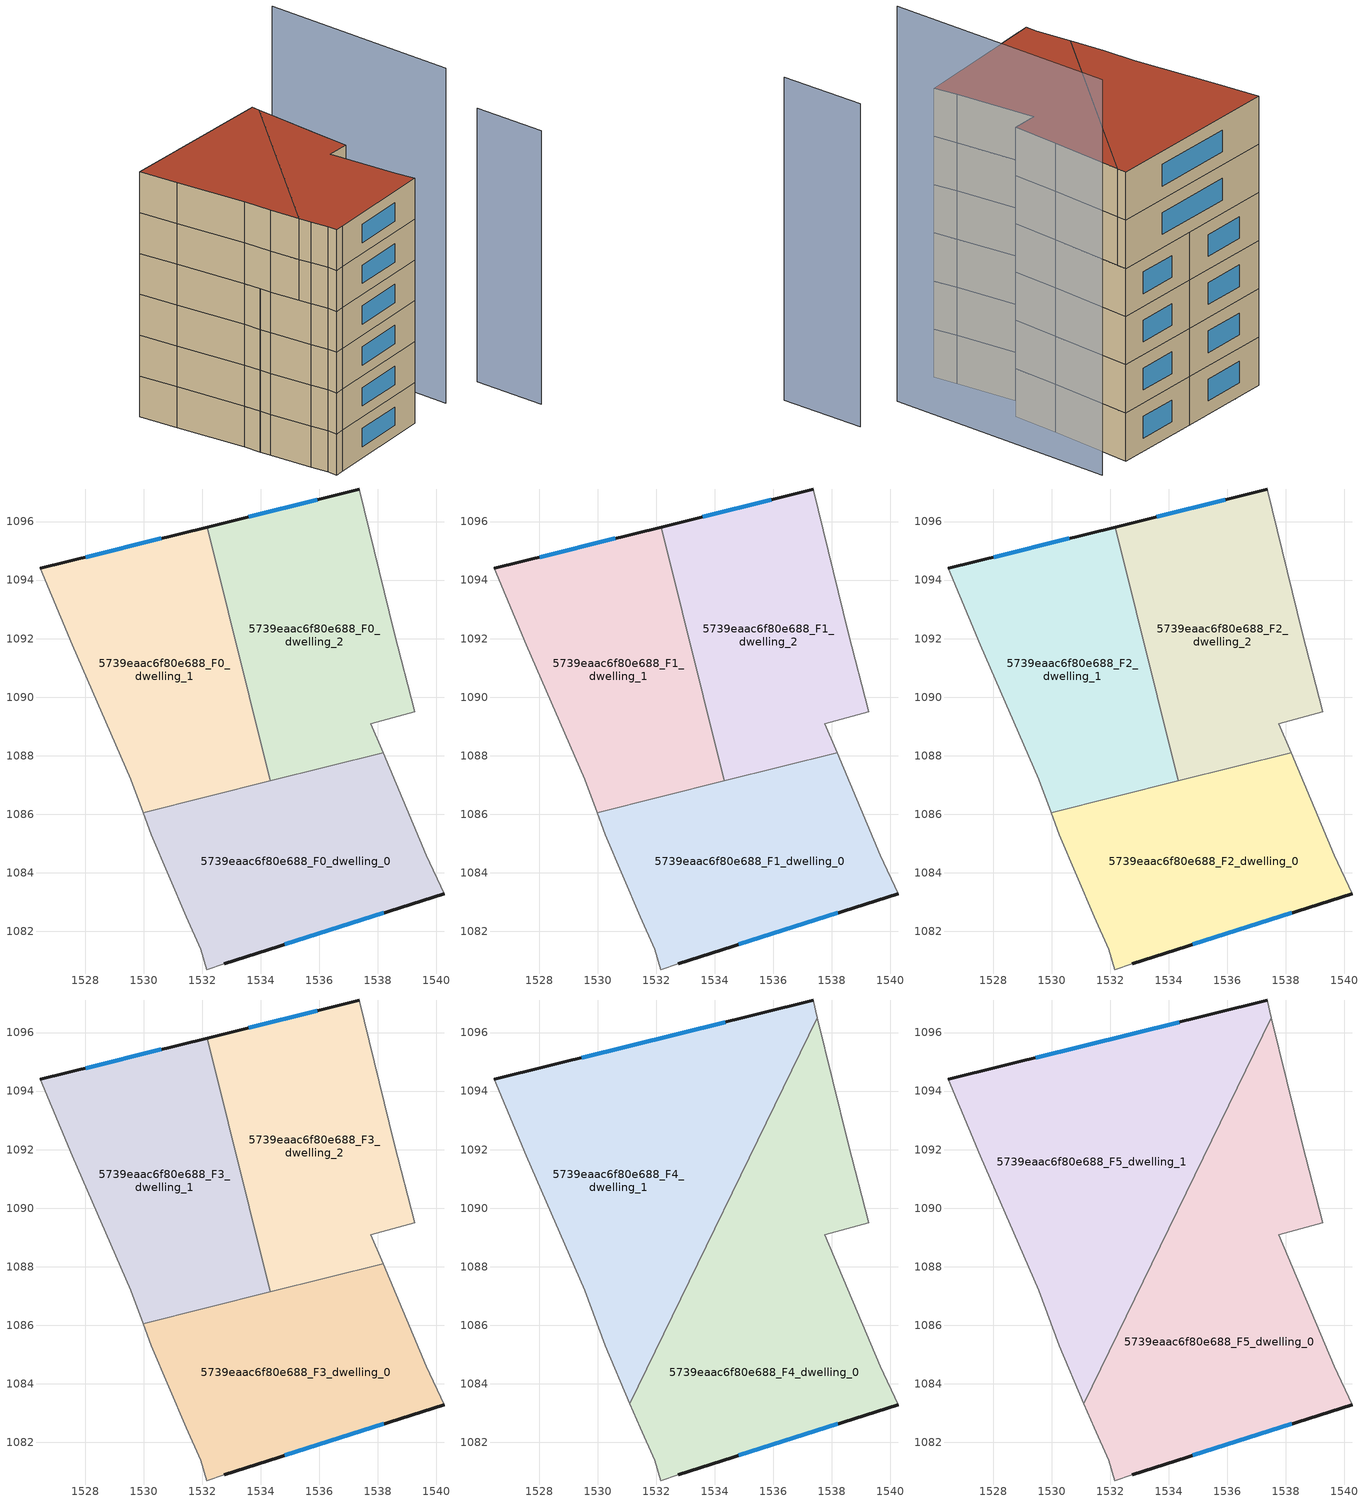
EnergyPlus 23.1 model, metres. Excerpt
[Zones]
5739eaac6f80e688_F0_dwelling_0
 floor ground (EU_floor_Construction): 1538.18,1088.1 1539.66,1084.59 1540.26,1083.29 1532.75,1080.89 1532.15,1080.69 1531.95,1081.39 1531.45,1082.49 1530.25,1085.29 1529.97,1086.05 z0
 wall outside (EU_wall_Construction): 1532.75,1080.89 1540.26,1083.29 z0:3
 wall adiabatic (EU_wall_Construction): 1540.26,1083.29 1539.66,1084.59 1538.18,1088.1 / 1529.97,1086.05 1530.25,1085.29 1531.45,1082.49 1531.95,1081.39 1532.15,1080.69 1532.75,1080.89 z0:3
 wall to 5739eaac6f80e688_F0_dwelling_1 (EU_wall_Construction): 1534.33,1087.13 1529.97,1086.05 z0:3
 wall to 5739eaac6f80e688_F0_dwelling_2 (EU_wall_Construction): 1538.18,1088.1 1534.33,1087.13 z0:3
 window (EU_Window_Construction): 1534.82,1081.55 1538.19,1082.63 z0.83:2.17
5739eaac6f80e688_F0_dwelling_1
 floor ground (EU_floor_Construction): 1532.16,1095.81 1534.33,1087.13 1529.97,1086.05 1529.55,1087.2 1527.55,1091.8 1526.45,1094.4 z0
 wall outside (EU_wall_Construction): 1532.16,1095.81 1526.45,1094.4 z0:3
 wall adiabatic (EU_wall_Construction): 1526.45,1094.4 1527.55,1091.8 1529.55,1087.2 1529.97,1086.05 z0:3
 wall to 5739eaac6f80e688_F0_dwelling_2 (EU_wall_Construction): 1534.33,1087.13 1532.16,1095.81 z0:3
 window (EU_Window_Construction): 1530.59,1095.42 1528.02,1094.79 z0.83:2.17
5739eaac6f80e688_F0_dwelling_2
 floor ground (EU_floor_Construction): 1537.36,1097.1 1538.56,1092.2 1539.26,1089.49 1537.76,1089.09 1538.18,1088.1 1534.33,1087.13 1532.16,1095.81 z0
 wall outside (EU_wall_Construction): 1537.36,1097.1 1532.16,1095.81 z0:3
 wall adiabatic (EU_wall_Construction): 1538.18,1088.1 1537.76,1089.09 1539.26,1089.49 1538.56,1092.2 1537.36,1097.1 z0:3
 window (EU_Window_Construction): 1535.93,1096.74 1533.59,1096.17 z0.83:2.17
5739eaac6f80e688_F1_dwelling_0
 floor to 5739eaac6f80e688_F0_dwelling_0 (EU_floor_Construction): 1538.18,1088.1 1539.66,1084.59 1540.26,1083.29 1532.75,1080.89 1532.15,1080.69 1531.95,1081.39 1531.45,1082.49 1530.25,1085.29 1529.97,1086.05 z3
 wall outside (EU_wall_Construction): 1532.75,1080.89 1540.26,1083.29 z3:6
 wall adiabatic (EU_wall_Construction): 1540.26,1083.29 1539.66,1084.59 1538.18,1088.1 / 1529.97,1086.05 1530.25,1085.29 1531.45,1082.49 1531.95,1081.39 1532.15,1080.69 1532.75,1080.89 z3:6
 wall to 5739eaac6f80e688_F1_dwelling_1 (EU_wall_Construction): 1534.33,1087.13 1529.97,1086.05 z3:6
 wall to 5739eaac6f80e688_F1_dwelling_2 (EU_wall_Construction): 1538.18,1088.1 1534.33,1087.13 z3:6
 window (EU_Window_Construction): 1534.82,1081.55 1538.19,1082.63 z3.83:5.17
5739eaac6f80e688_F1_dwelling_1
 floor to 5739eaac6f80e688_F0_dwelling_1 (EU_floor_Construction): 1532.16,1095.81 1534.33,1087.13 1529.97,1086.05 1529.55,1087.2 1527.55,1091.8 1526.45,1094.4 z3
 wall outside (EU_wall_Construction): 1532.16,1095.81 1526.45,1094.4 z3:6
 wall adiabatic (EU_wall_Construction): 1526.45,1094.4 1527.55,1091.8 1529.55,1087.2 1529.97,1086.05 z3:6
 wall to 5739eaac6f80e688_F1_dwelling_2 (EU_wall_Construction): 1534.33,1087.13 1532.16,1095.81 z3:6
 window (EU_Window_Construction): 1530.59,1095.42 1528.02,1094.79 z3.83:5.17
5739eaac6f80e688_F1_dwelling_2
 floor to 5739eaac6f80e688_F0_dwelling_2 (EU_floor_Construction): 1537.36,1097.1 1538.56,1092.2 1539.26,1089.49 1537.76,1089.09 1538.18,1088.1 1534.33,1087.13 1532.16,1095.81 z3
 wall outside (EU_wall_Construction): 1537.36,1097.1 1532.16,1095.81 z3:6
 wall adiabatic (EU_wall_Construction): 1538.18,1088.1 1537.76,1089.09 1539.26,1089.49 1538.56,1092.2 1537.36,1097.1 z3:6
 window (EU_Window_Construction): 1535.93,1096.74 1533.59,1096.17 z3.83:5.17
5739eaac6f80e688_F2_dwelling_0
 floor to 5739eaac6f80e688_F1_dwelling_0 (EU_floor_Construction): 1538.18,1088.1 1539.66,1084.59 1540.26,1083.29 1532.75,1080.89 1532.15,1080.69 1531.95,1081.39 1531.45,1082.49 1530.25,1085.29 1529.97,1086.05 z6
 wall outside (EU_wall_Construction): 1532.75,1080.89 1540.26,1083.29 z6:9
 wall adiabatic (EU_wall_Construction): 1540.26,1083.29 1539.66,1084.59 1538.18,1088.1 / 1529.97,1086.05 1530.25,1085.29 1531.45,1082.49 1531.95,1081.39 1532.15,1080.69 1532.75,1080.89 z6:9
 wall to 5739eaac6f80e688_F2_dwelling_1 (EU_wall_Construction): 1534.33,1087.13 1529.97,1086.05 z6:9
 wall to 5739eaac6f80e688_F2_dwelling_2 (EU_wall_Construction): 1538.18,1088.1 1534.33,1087.13 z6:9
 window (EU_Window_Construction): 1534.82,1081.55 1538.19,1082.63 z6.83:8.17
5739eaac6f80e688_F2_dwelling_1
 floor to 5739eaac6f80e688_F1_dwelling_1 (EU_floor_Construction): 1532.16,1095.81 1534.33,1087.13 1529.97,1086.05 1529.55,1087.2 1527.55,1091.8 1526.45,1094.4 z6
 wall outside (EU_wall_Construction): 1532.16,1095.81 1526.45,1094.4 z6:9
 wall adiabatic (EU_wall_Construction): 1526.45,1094.4 1527.55,1091.8 1529.55,1087.2 1529.97,1086.05 z6:9
 wall to 5739eaac6f80e688_F2_dwelling_2 (EU_wall_Construction): 1534.33,1087.13 1532.16,1095.81 z6:9
 window (EU_Window_Construction): 1530.59,1095.42 1528.02,1094.79 z6.83:8.17
5739eaac6f80e688_F2_dwelling_2
 floor to 5739eaac6f80e688_F1_dwelling_2 (EU_floor_Construction): 1537.36,1097.1 1538.56,1092.2 1539.26,1089.49 1537.76,1089.09 1538.18,1088.1 1534.33,1087.13 1532.16,1095.81 z6
 wall outside (EU_wall_Construction): 1537.36,1097.1 1532.16,1095.81 z6:9
 wall adiabatic (EU_wall_Construction): 1538.18,1088.1 1537.76,1089.09 1539.26,1089.49 1538.56,1092.2 1537.36,1097.1 z6:9
 window (EU_Window_Construction): 1535.93,1096.74 1533.59,1096.17 z6.83:8.17
5739eaac6f80e688_F3_dwelling_0
 floor to 5739eaac6f80e688_F2_dwelling_0 (EU_floor_Construction): 1538.18,1088.1 1539.66,1084.59 1540.26,1083.29 1532.75,1080.89 1532.15,1080.69 1531.95,1081.39 1531.45,1082.49 1530.25,1085.29 1529.97,1086.05 z9
 wall outside (EU_wall_Construction): 1532.75,1080.89 1540.26,1083.29 z9:12
 wall adiabatic (EU_wall_Construction): 1540.26,1083.29 1539.66,1084.59 1538.18,1088.1 / 1529.97,1086.05 1530.25,1085.29 1531.45,1082.49 1531.95,1081.39 1532.15,1080.69 1532.75,1080.89 z9:12
 wall to 5739eaac6f80e688_F3_dwelling_1 (EU_wall_Construction): 1534.33,1087.13 1529.97,1086.05 z9:12
 wall to 5739eaac6f80e688_F3_dwelling_2 (EU_wall_Construction): 1538.18,1088.1 1534.33,1087.13 z9:12
 window (EU_Window_Construction): 1534.82,1081.55 1538.19,1082.63 z9.83:11.17
5739eaac6f80e688_F3_dwelling_1
 floor to 5739eaac6f80e688_F2_dwelling_1 (EU_floor_Construction): 1532.16,1095.81 1534.33,1087.13 1529.97,1086.05 1529.55,1087.2 1527.55,1091.8 1526.45,1094.4 z9
 wall outside (EU_wall_Construction): 1532.16,1095.81 1526.45,1094.4 z9:12
 wall adiabatic (EU_wall_Construction): 1526.45,1094.4 1527.55,1091.8 1529.55,1087.2 1529.97,1086.05 z9:12
 wall to 5739eaac6f80e688_F3_dwelling_2 (EU_wall_Construction): 1534.33,1087.13 1532.16,1095.81 z9:12
 window (EU_Window_Construction): 1530.59,1095.42 1528.02,1094.79 z9.83:11.17
5739eaac6f80e688_F3_dwelling_2
 floor to 5739eaac6f80e688_F2_dwelling_2 (EU_floor_Construction): 1537.36,1097.1 1538.56,1092.2 1539.26,1089.49 1537.76,1089.09 1538.18,1088.1 1534.33,1087.13 1532.16,1095.81 z9
 wall outside (EU_wall_Construction): 1537.36,1097.1 1532.16,1095.81 z9:12
 wall adiabatic (EU_wall_Construction): 1538.18,1088.1 1537.76,1089.09 1539.26,1089.49 1538.56,1092.2 1537.36,1097.1 z9:12
 window (EU_Window_Construction): 1535.93,1096.74 1533.59,1096.17 z9.83:11.17
5739eaac6f80e688_F4_dwelling_0
 floor to 5739eaac6f80e688_F3_dwelling_0 (EU_floor_Construction): 1538.18,1088.1 1539.66,1084.59 1540.26,1083.29 1532.75,1080.89 1532.15,1080.69 1531.95,1081.39 1531.45,1082.49 1531.1,1083.31 1532.76,1086.74 z12
 floor to 5739eaac6f80e688_F3_dwelling_2 (EU_floor_Construction): 1537.5,1096.51 1538.56,1092.2 1539.26,1089.49 1537.76,1089.09 1538.18,1088.1 1534.33,1087.13 1533.86,1089 z12
 floor to 5739eaac6f80e688_F3_dwelling_1 (EU_floor_Construction): 1533.86,1089 1534.33,1087.13 1532.76,1086.74 z12
 wall outside (EU_wall_Construction): 1532.75,1080.89 1540.26,1083.29 z12:15
 wall adiabatic (EU_wall_Construction): 1540.26,1083.29 1539.66,1084.59 1537.76,1089.09 1539.26,1089.49 1538.56,1092.2 1537.5,1096.51 / 1531.1,1083.31 1531.45,1082.49 1531.95,1081.39 1532.15,1080.69 1532.75,1080.89 z12:15
 wall to 5739eaac6f80e688_F4_dwelling_1 (EU_wall_Construction): 1537.5,1096.51 1531.1,1083.31 z12:15
 window (EU_Window_Construction): 1534.82,1081.55 1538.19,1082.63 z12.83:14.17
5739eaac6f80e688_F4_dwelling_1
 floor to 5739eaac6f80e688_F3_dwelling_0 (EU_floor_Construction): 1532.76,1086.74 1531.1,1083.31 1530.25,1085.29 1529.97,1086.05 z12
 floor to 5739eaac6f80e688_F3_dwelling_2 (EU_floor_Construction): 1537.36,1097.1 1537.5,1096.51 1533.86,1089 1532.16,1095.81 z12
 floor to 5739eaac6f80e688_F3_dwelling_1 (EU_floor_Construction): 1532.16,1095.81 1533.86,1089 1532.76,1086.74 1529.97,1086.05 1529.55,1087.2 1527.55,1091.8 1526.45,1094.4 z12
 wall outside (EU_wall_Construction): 1537.36,1097.1 1526.45,1094.4 z12:15
 wall adiabatic (EU_wall_Construction): 1526.45,1094.4 1527.55,1091.8 1529.55,1087.2 1530.25,1085.29 1531.1,1083.31 / 1537.5,1096.51 1537.36,1097.1 z12:15
 window (EU_Window_Construction): 1534.36,1096.36 1529.45,1095.14 z12.83:14.17
5739eaac6f80e688_F5_dwelling_0
 floor to 5739eaac6f80e688_F4_dwelling_0 (EU_floor_Construction): 1537.5,1096.51 1538.56,1092.2 1539.26,1089.49 1537.76,1089.09 1539.66,1084.59 1540.26,1083.29 1532.75,1080.89 1532.15,1080.69 1531.95,1081.39 1531.45,1082.49 1531.1,1083.31 z15
 wall outside (EU_wall_Construction): 1532.75,1080.89 1540.26,1083.29 z15:18
 wall adiabatic (EU_wall_Construction): 1540.26,1083.29 1539.66,1084.59 1537.76,1089.09 1539.26,1089.49 1538.56,1092.2 1537.5,1096.51 / 1531.1,1083.31 1531.45,1082.49 1531.95,1081.39 1532.15,1080.69 1532.75,1080.89 z15:18
 wall to 5739eaac6f80e688_F5_dwelling_1 (EU_wall_Construction): 1537.5,1096.51 1531.1,1083.31 z15:18
 window (EU_Window_Construction): 1534.82,1081.55 1538.19,1082.63 z15.83:17.17
 roof outside (EU_roof_Construction): 1540.26,1083.29 1539.66,1084.59 1537.76,1089.09 1539.26,1089.49 1538.56,1092.2 1537.5,1096.51 1531.1,1083.31 1531.45,1082.49 1531.95,1081.39 1532.15,1080.69 1532.75,1080.89 z18
5739eaac6f80e688_F5_dwelling_1
 floor to 5739eaac6f80e688_F4_dwelling_1 (EU_floor_Construction): 1537.36,1097.1 1537.5,1096.51 1531.1,1083.31 1530.25,1085.29 1529.55,1087.2 1527.55,1091.8 1526.45,1094.4 z15
 wall outside (EU_wall_Construction): 1537.36,1097.1 1526.45,1094.4 z15:18
 wall adiabatic (EU_wall_Construction): 1526.45,1094.4 1527.55,1091.8 1529.55,1087.2 1530.25,1085.29 1531.1,1083.31 / 1537.5,1096.51 1537.36,1097.1 z15:18
 window (EU_Window_Construction): 1534.36,1096.36 1529.45,1095.14 z15.83:17.17
 roof outside (EU_roof_Construction): 1531.1,1083.31 1537.5,1096.51 1537.36,1097.1 1526.45,1094.4 1527.55,1091.8 1529.55,1087.2 1530.25,1085.29 z18
shading: 1548.36,1080.58 1546.77,1085.42 z0:20.1; 1528.4,1094.91 1532.05,1081.03 z0:14.1; 1543.46,1084.29 1539.31,1097.58 z0:24.6
[Building]
EU S2 Campaign: North Axis=0; Terrain=City; Solar Distribution=FullExterior
[Site:Location]
Lyon-Bron: Latitude=45.75; Longitude=5; Time Zone=1; Elevation=198
[SizingPeriod:WeatherFileDays]
AnnualSizingPeriod: Begin Month=1; Begin Day of Month=1; End Month=12; End Day of Month=31; Day of Week for Start Day=Monday; Use Weather File Daylight Saving Period=No; Use Weather File Rain and Snow Indicators=No
[MATERIAL]
EU_InternalMass_Material: Roughness=MediumRough; Thickness=0.1; Conductivity=1; Density=1800; Specific Heat=900; Thermal Absorptance=0.9; Solar Absorptance=0.7; Visible Absorptance=0.7
[MATERIAL:NOMASS] Roughness=MediumRough; Thermal Absorptance=0.9; Solar Absorptance=0.7; Visible Absorptance=0.7
Name | Thermal Resistance
EU_wall_NoMass | 0.87146
EU_roof_NoMass | 0.842276
EU_floor_NoMass | 0.496999
[WINDOWMATERIAL:SIMPLEGLAZINGSYSTEM]
EU_Window_SimpleGlazing: UFactor=2.2525; Solar Heat Gain Coefficient=0.76; Visible Transmittance=0.76
[CONSTRUCTION]
EU_wall_Construction: EU_wall_NoMass
EU_roof_Construction: EU_roof_NoMass
EU_floor_Construction: EU_floor_NoMass
EU_Window_Construction: EU_Window_SimpleGlazing
EU_InternalMass_Construction: EU_InternalMass_Material
[ZONE] Type=1; Multiplier=1; Ceiling Height=autocalculate; Floor Area=autocalculate; Part of Total Floor Area=Yes
Name | Volume
5739eaac6f80e688_F0_dwelling_0 | 138.593
5739eaac6f80e688_F1_dwelling_0; 5739eaac6f80e688_F2_dwelling_0; 5739eaac6f80e688_F3_dwelling_0 | 138.594
5739eaac6f80e688_F4_dwelling_0 | 207.896
5739eaac6f80e688_F5_dwelling_0 | 207.898
5739eaac6f80e688_F0_dwelling_1; 5739eaac6f80e688_F1_dwelling_1; 5739eaac6f80e688_F2_dwelling_1; 5739eaac6f80e688_F3_dwelling_1 | 138.598
5739eaac6f80e688_F4_dwelling_1 | 207.867
5739eaac6f80e688_F5_dwelling_1 | 207.877
5739eaac6f80e688_F0_dwelling_2; 5739eaac6f80e688_F1_dwelling_2; 5739eaac6f80e688_F2_dwelling_2; 5739eaac6f80e688_F3_dwelling_2 | 138.579
[INTERNALMASS] Construction=EU_InternalMass_Construction
Name | Zone or ZoneList | Surface Area
5739eaac6f80e688_F0_dwelling_0_EU_InternalMass | 5739eaac6f80e688_F0_dwelling_0 | 46.1975
5739eaac6f80e688_F0_dwelling_1_EU_InternalMass | 5739eaac6f80e688_F0_dwelling_1 | 46.199
5739eaac6f80e688_F0_dwelling_2_EU_InternalMass | 5739eaac6f80e688_F0_dwelling_2 | 46.1934
5739eaac6f80e688_F1_dwelling_0_EU_InternalMass | 5739eaac6f80e688_F1_dwelling_0 | 46.1975
5739eaac6f80e688_F1_dwelling_1_EU_InternalMass | 5739eaac6f80e688_F1_dwelling_1 | 46.199
5739eaac6f80e688_F1_dwelling_2_EU_InternalMass | 5739eaac6f80e688_F1_dwelling_2 | 46.1934
5739eaac6f80e688_F2_dwelling_0_EU_InternalMass | 5739eaac6f80e688_F2_dwelling_0 | 46.1975
5739eaac6f80e688_F2_dwelling_1_EU_InternalMass | 5739eaac6f80e688_F2_dwelling_1 | 46.199
5739eaac6f80e688_F2_dwelling_2_EU_InternalMass | 5739eaac6f80e688_F2_dwelling_2 | 46.1934
5739eaac6f80e688_F3_dwelling_0_EU_InternalMass | 5739eaac6f80e688_F3_dwelling_0 | 46.1975
5739eaac6f80e688_F3_dwelling_1_EU_InternalMass | 5739eaac6f80e688_F3_dwelling_1 | 46.199
5739eaac6f80e688_F3_dwelling_2_EU_InternalMass | 5739eaac6f80e688_F3_dwelling_2 | 46.1934
5739eaac6f80e688_F4_dwelling_0_EU_InternalMass | 5739eaac6f80e688_F4_dwelling_0 | 69.2991
5739eaac6f80e688_F4_dwelling_1_EU_InternalMass | 5739eaac6f80e688_F4_dwelling_1 | 69.2919
5739eaac6f80e688_F5_dwelling_0_EU_InternalMass | 5739eaac6f80e688_F5_dwelling_0 | 69.2991
5739eaac6f80e688_F5_dwelling_1_EU_InternalMass | 5739eaac6f80e688_F5_dwelling_1 | 69.2919
[OTHEREQUIPMENT] Fuel Type=Electricity; Design Level Calculation Method=Watts/Area; Power per Zone Floor Area=1; Fraction Latent=0; Fraction Radiant=0; Fraction Lost=0; Carbon Dioxide Generation Rate=0; EndUse Subcategory=EU_Step8_InternalGains
Name | Zone or ZoneList or Space or SpaceList | Schedule
EU_Step8_InternalGain_5739eaac6f80e688_F0_dwelling_0_f000 | 5739eaac6f80e688_F0_dwelling_0 | EU_Step8_GainSchedule_5739eaac6f80e688_F0_dwelling_0_f000
EU_Step8_InternalGain_5739eaac6f80e688_F0_dwelling_1_f000 | 5739eaac6f80e688_F0_dwelling_1 | EU_Step8_GainSchedule_5739eaac6f80e688_F0_dwelling_1_f000
EU_Step8_InternalGain_5739eaac6f80e688_F0_dwelling_2_f000 | 5739eaac6f80e688_F0_dwelling_2 | EU_Step8_GainSchedule_5739eaac6f80e688_F0_dwelling_2_f000
EU_Step8_InternalGain_5739eaac6f80e688_F1_dwelling_0_f000 | 5739eaac6f80e688_F1_dwelling_0 | EU_Step8_GainSchedule_5739eaac6f80e688_F1_dwelling_0_f000
EU_Step8_InternalGain_5739eaac6f80e688_F1_dwelling_1_f000 | 5739eaac6f80e688_F1_dwelling_1 | EU_Step8_GainSchedule_5739eaac6f80e688_F1_dwelling_1_f000
EU_Step8_InternalGain_5739eaac6f80e688_F1_dwelling_2_f000 | 5739eaac6f80e688_F1_dwelling_2 | EU_Step8_GainSchedule_5739eaac6f80e688_F1_dwelling_2_f000
EU_Step8_InternalGain_5739eaac6f80e688_F2_dwelling_0_f000 | 5739eaac6f80e688_F2_dwelling_0 | EU_Step8_GainSchedule_5739eaac6f80e688_F2_dwelling_0_f000
EU_Step8_InternalGain_5739eaac6f80e688_F2_dwelling_1_f000 | 5739eaac6f80e688_F2_dwelling_1 | EU_Step8_GainSchedule_5739eaac6f80e688_F2_dwelling_1_f000
EU_Step8_InternalGain_5739eaac6f80e688_F2_dwelling_2_f000 | 5739eaac6f80e688_F2_dwelling_2 | EU_Step8_GainSchedule_5739eaac6f80e688_F2_dwelling_2_f000
EU_Step8_InternalGain_5739eaac6f80e688_F3_dwelling_0_f000 | 5739eaac6f80e688_F3_dwelling_0 | EU_Step8_GainSchedule_5739eaac6f80e688_F3_dwelling_0_f000
EU_Step8_InternalGain_5739eaac6f80e688_F3_dwelling_1_f000 | 5739eaac6f80e688_F3_dwelling_1 | EU_Step8_GainSchedule_5739eaac6f80e688_F3_dwelling_1_f000
EU_Step8_InternalGain_5739eaac6f80e688_F3_dwelling_2_f000 | 5739eaac6f80e688_F3_dwelling_2 | EU_Step8_GainSchedule_5739eaac6f80e688_F3_dwelling_2_f000
EU_Step8_InternalGain_5739eaac6f80e688_F4_dwelling_0_f000 | 5739eaac6f80e688_F4_dwelling_0 | EU_Step8_GainSchedule_5739eaac6f80e688_F4_dwelling_0_f000
EU_Step8_InternalGain_5739eaac6f80e688_F4_dwelling_1_f000 | 5739eaac6f80e688_F4_dwelling_1 | EU_Step8_GainSchedule_5739eaac6f80e688_F4_dwelling_1_f000
EU_Step8_InternalGain_5739eaac6f80e688_F5_dwelling_0_f000 | 5739eaac6f80e688_F5_dwelling_0 | EU_Step8_GainSchedule_5739eaac6f80e688_F5_dwelling_0_f000
EU_Step8_InternalGain_5739eaac6f80e688_F5_dwelling_1_f000 | 5739eaac6f80e688_F5_dwelling_1 | EU_Step8_GainSchedule_5739eaac6f80e688_F5_dwelling_1_f000
[ZONEVENTILATION:DESIGNFLOWRATE] Schedule=EU_AlwaysOn; Design Flow Rate Calculation Method=AirChanges/Hour; Air Changes per Hour=0.425; Ventilation Type=Natural; Fan Pressure Rise=0; Fan Total Efficiency=1; Constant Term Coefficient=1; Temperature Term Coefficient=0; Velocity Term Coefficient=0; Velocity Squared Term Coefficient=0; Minimum Indoor Temperature=-100; Maximum Indoor Temperature=100; Delta Temperature=-100; Minimum Outdoor Temperature=-100; Maximum Outdoor Temperature=100; Maximum Wind Speed=40
Name | Zone or ZoneList or Space or SpaceList
EU_ConstantAir_5739eaac6f80e688_F0_dwelling_0 | 5739eaac6f80e688_F0_dwelling_0
EU_ConstantAir_5739eaac6f80e688_F0_dwelling_1 | 5739eaac6f80e688_F0_dwelling_1
EU_ConstantAir_5739eaac6f80e688_F0_dwelling_2 | 5739eaac6f80e688_F0_dwelling_2
EU_ConstantAir_5739eaac6f80e688_F1_dwelling_0 | 5739eaac6f80e688_F1_dwelling_0
EU_ConstantAir_5739eaac6f80e688_F1_dwelling_1 | 5739eaac6f80e688_F1_dwelling_1
EU_ConstantAir_5739eaac6f80e688_F1_dwelling_2 | 5739eaac6f80e688_F1_dwelling_2
EU_ConstantAir_5739eaac6f80e688_F2_dwelling_0 | 5739eaac6f80e688_F2_dwelling_0
EU_ConstantAir_5739eaac6f80e688_F2_dwelling_1 | 5739eaac6f80e688_F2_dwelling_1
EU_ConstantAir_5739eaac6f80e688_F2_dwelling_2 | 5739eaac6f80e688_F2_dwelling_2
EU_ConstantAir_5739eaac6f80e688_F3_dwelling_0 | 5739eaac6f80e688_F3_dwelling_0
EU_ConstantAir_5739eaac6f80e688_F3_dwelling_1 | 5739eaac6f80e688_F3_dwelling_1
EU_ConstantAir_5739eaac6f80e688_F3_dwelling_2 | 5739eaac6f80e688_F3_dwelling_2
EU_ConstantAir_5739eaac6f80e688_F4_dwelling_0 | 5739eaac6f80e688_F4_dwelling_0
EU_ConstantAir_5739eaac6f80e688_F4_dwelling_1 | 5739eaac6f80e688_F4_dwelling_1
EU_ConstantAir_5739eaac6f80e688_F5_dwelling_0 | 5739eaac6f80e688_F5_dwelling_0
EU_ConstantAir_5739eaac6f80e688_F5_dwelling_1 | 5739eaac6f80e688_F5_dwelling_1
[HVACTEMPLATE:THERMOSTAT] Constant Heating Setpoint=20; Constant Cooling Setpoint=50
EU_HeatOnly_5739eaac6f80e688_F0_dwelling_0; EU_HeatOnly_5739eaac6f80e688_F0_dwelling_1; EU_HeatOnly_5739eaac6f80e688_F0_dwelling_2; EU_HeatOnly_5739eaac6f80e688_F1_dwelling_0; EU_HeatOnly_5739eaac6f80e688_F1_dwelling_1; EU_HeatOnly_5739eaac6f80e688_F1_dwelling_2; EU_HeatOnly_5739eaac6f80e688_F2_dwelling_0; EU_HeatOnly_5739eaac6f80e688_F2_dwelling_1; EU_HeatOnly_5739eaac6f80e688_F2_dwelling_2; EU_HeatOnly_5739eaac6f80e688_F3_dwelling_0; EU_HeatOnly_5739eaac6f80e688_F3_dwelling_1; EU_HeatOnly_5739eaac6f80e688_F3_dwelling_2; EU_HeatOnly_5739eaac6f80e688_F4_dwelling_0; EU_HeatOnly_5739eaac6f80e688_F4_dwelling_1; EU_HeatOnly_5739eaac6f80e688_F5_dwelling_0; EU_HeatOnly_5739eaac6f80e688_F5_dwelling_1
[HVACTEMPLATE:ZONE:IDEALLOADSAIRSYSTEM] System Availability Schedule=EU_AlwaysOn; Maximum Heating Supply Air Temperature=50; Minimum Cooling Supply Air Temperature=13; Maximum Heating Supply Air Humidity Ratio=0.0156; Minimum Cooling Supply Air Humidity Ratio=0.0077; Heating Limit=NoLimit; Cooling Limit=NoLimit; Heating Availability Schedule=EU_AlwaysOn; Cooling Availability Schedule=EU_CoolingOff; Dehumidification Control Type=ConstantSensibleHeatRatio; Cooling Sensible Heat Ratio=0.7; Dehumidification Setpoint=60; Humidification Control Type=None; Humidification Setpoint=30; Outdoor Air Method=None; Outdoor Air Flow Rate per Person=0.00944; Outdoor Air Flow Rate per Zone Floor Area=0; Outdoor Air Flow Rate per Zone=0; Demand Controlled Ventilation Type=None; Outdoor Air Economizer Type=NoEconomizer; Heat Recovery Type=None; Sensible Heat Recovery Effectiveness=0.7; Latent Heat Recovery Effectiveness=0.65
Name | Template Thermostat
5739eaac6f80e688_F0_dwelling_0 | EU_HeatOnly_5739eaac6f80e688_F0_dwelling_0
5739eaac6f80e688_F0_dwelling_1 | EU_HeatOnly_5739eaac6f80e688_F0_dwelling_1
5739eaac6f80e688_F0_dwelling_2 | EU_HeatOnly_5739eaac6f80e688_F0_dwelling_2
5739eaac6f80e688_F1_dwelling_0 | EU_HeatOnly_5739eaac6f80e688_F1_dwelling_0
5739eaac6f80e688_F1_dwelling_1 | EU_HeatOnly_5739eaac6f80e688_F1_dwelling_1
5739eaac6f80e688_F1_dwelling_2 | EU_HeatOnly_5739eaac6f80e688_F1_dwelling_2
5739eaac6f80e688_F2_dwelling_0 | EU_HeatOnly_5739eaac6f80e688_F2_dwelling_0
5739eaac6f80e688_F2_dwelling_1 | EU_HeatOnly_5739eaac6f80e688_F2_dwelling_1
5739eaac6f80e688_F2_dwelling_2 | EU_HeatOnly_5739eaac6f80e688_F2_dwelling_2
5739eaac6f80e688_F3_dwelling_0 | EU_HeatOnly_5739eaac6f80e688_F3_dwelling_0
5739eaac6f80e688_F3_dwelling_1 | EU_HeatOnly_5739eaac6f80e688_F3_dwelling_1
5739eaac6f80e688_F3_dwelling_2 | EU_HeatOnly_5739eaac6f80e688_F3_dwelling_2
5739eaac6f80e688_F4_dwelling_0 | EU_HeatOnly_5739eaac6f80e688_F4_dwelling_0
5739eaac6f80e688_F4_dwelling_1 | EU_HeatOnly_5739eaac6f80e688_F4_dwelling_1
5739eaac6f80e688_F5_dwelling_0 | EU_HeatOnly_5739eaac6f80e688_F5_dwelling_0
5739eaac6f80e688_F5_dwelling_1 | EU_HeatOnly_5739eaac6f80e688_F5_dwelling_1
[SIZING:ZONE] Zone Cooling Design Supply Air Temperature Input Method=SupplyAirTemperature; Zone Cooling Design Supply Air Temperature=13; Zone Heating Design Supply Air Temperature Input Method=SupplyAirTemperature; Zone Heating Design Supply Air Temperature=50; Zone Cooling Design Supply Air Humidity Ratio=0.008; Zone Heating Design Supply Air Humidity Ratio=0.008; Cooling Design Air Flow Method=DesignDay; Cooling Design Air Flow Rate=0; Cooling Minimum Air Flow per Zone Floor Area=0.000762; Cooling Minimum Air Flow=0; Cooling Minimum Air Flow Fraction=0.2; Heating Design Air Flow Method=DesignDay; Heating Design Air Flow Rate=0; Heating Maximum Air Flow per Zone Floor Area=0.002032; Heating Maximum Air Flow=0.141576; Heating Maximum Air Flow Fraction=0.3; Account for Dedicated Outdoor Air System=No; Dedicated Outdoor Air System Control Strategy=NeutralSupplyAir; Dedicated Outdoor Air Low Setpoint Temperature for Design=autosize; Dedicated Outdoor Air High Setpoint Temperature for Design=autosize; Zone Load Sizing Method=Sensible Load Only No Latent Load; Zone Latent Cooling Design Supply Air Humidity Ratio Input Method=HumidityRatioDifference; Zone Cooling Design Supply Air Humidity Ratio Difference=0.005; Zone Latent Heating Design Supply Air Humidity Ratio Input Method=HumidityRatioDifference; Zone Humidification Design Supply Air Humidity Ratio Difference=0.005
5739eaac6f80e688_F0_dwelling_0; 5739eaac6f80e688_F0_dwelling_1; 5739eaac6f80e688_F0_dwelling_2; 5739eaac6f80e688_F1_dwelling_0; 5739eaac6f80e688_F1_dwelling_1; 5739eaac6f80e688_F1_dwelling_2; 5739eaac6f80e688_F2_dwelling_0; 5739eaac6f80e688_F2_dwelling_1; 5739eaac6f80e688_F2_dwelling_2; 5739eaac6f80e688_F3_dwelling_0; 5739eaac6f80e688_F3_dwelling_1; 5739eaac6f80e688_F3_dwelling_2; 5739eaac6f80e688_F4_dwelling_0; 5739eaac6f80e688_F4_dwelling_1; 5739eaac6f80e688_F5_dwelling_0; 5739eaac6f80e688_F5_dwelling_1
[SCHEDULE:CONSTANT]
Name | Hourly Value
EU_AlwaysOn | 1
EU_CoolingOff | 0
[SCHEDULE:FILE] Column Number=1; Rows to Skip at Top=0; Number of Hours of Data=8760; Column Separator=Comma; Interpolate to Timestep=No; Minutes per Item=60; Adjust Schedule for Daylight Savings=Yes
Name | File
EU_Step8_GainSchedule_5739eaac6f80e688_F0_dwelling_0_f000 | ../../schedules/5739eaac6f80e688/5739eaac6f80e688_F0_dwelling_0_f000_gain.csv
EU_Step8_GainSchedule_5739eaac6f80e688_F0_dwelling_1_f000 | ../../schedules/5739eaac6f80e688/5739eaac6f80e688_F0_dwelling_1_f000_gain.csv
EU_Step8_GainSchedule_5739eaac6f80e688_F0_dwelling_2_f000 | ../../schedules/5739eaac6f80e688/5739eaac6f80e688_F0_dwelling_2_f000_gain.csv
EU_Step8_GainSchedule_5739eaac6f80e688_F1_dwelling_0_f000 | ../../schedules/5739eaac6f80e688/5739eaac6f80e688_F1_dwelling_0_f000_gain.csv
EU_Step8_GainSchedule_5739eaac6f80e688_F1_dwelling_1_f000 | ../../schedules/5739eaac6f80e688/5739eaac6f80e688_F1_dwelling_1_f000_gain.csv
EU_Step8_GainSchedule_5739eaac6f80e688_F1_dwelling_2_f000 | ../../schedules/5739eaac6f80e688/5739eaac6f80e688_F1_dwelling_2_f000_gain.csv
EU_Step8_GainSchedule_5739eaac6f80e688_F2_dwelling_0_f000 | ../../schedules/5739eaac6f80e688/5739eaac6f80e688_F2_dwelling_0_f000_gain.csv
EU_Step8_GainSchedule_5739eaac6f80e688_F2_dwelling_1_f000 | ../../schedules/5739eaac6f80e688/5739eaac6f80e688_F2_dwelling_1_f000_gain.csv
EU_Step8_GainSchedule_5739eaac6f80e688_F2_dwelling_2_f000 | ../../schedules/5739eaac6f80e688/5739eaac6f80e688_F2_dwelling_2_f000_gain.csv
EU_Step8_GainSchedule_5739eaac6f80e688_F3_dwelling_0_f000 | ../../schedules/5739eaac6f80e688/5739eaac6f80e688_F3_dwelling_0_f000_gain.csv
EU_Step8_GainSchedule_5739eaac6f80e688_F3_dwelling_1_f000 | ../../schedules/5739eaac6f80e688/5739eaac6f80e688_F3_dwelling_1_f000_gain.csv
EU_Step8_GainSchedule_5739eaac6f80e688_F3_dwelling_2_f000 | ../../schedules/5739eaac6f80e688/5739eaac6f80e688_F3_dwelling_2_f000_gain.csv
EU_Step8_GainSchedule_5739eaac6f80e688_F4_dwelling_0_f000 | ../../schedules/5739eaac6f80e688/5739eaac6f80e688_F4_dwelling_0_f000_gain.csv
EU_Step8_GainSchedule_5739eaac6f80e688_F4_dwelling_1_f000 | ../../schedules/5739eaac6f80e688/5739eaac6f80e688_F4_dwelling_1_f000_gain.csv
EU_Step8_GainSchedule_5739eaac6f80e688_F5_dwelling_0_f000 | ../../schedules/5739eaac6f80e688/5739eaac6f80e688_F5_dwelling_0_f000_gain.csv
EU_Step8_GainSchedule_5739eaac6f80e688_F5_dwelling_1_f000 | ../../schedules/5739eaac6f80e688/5739eaac6f80e688_F5_dwelling_1_f000_gain.csv
